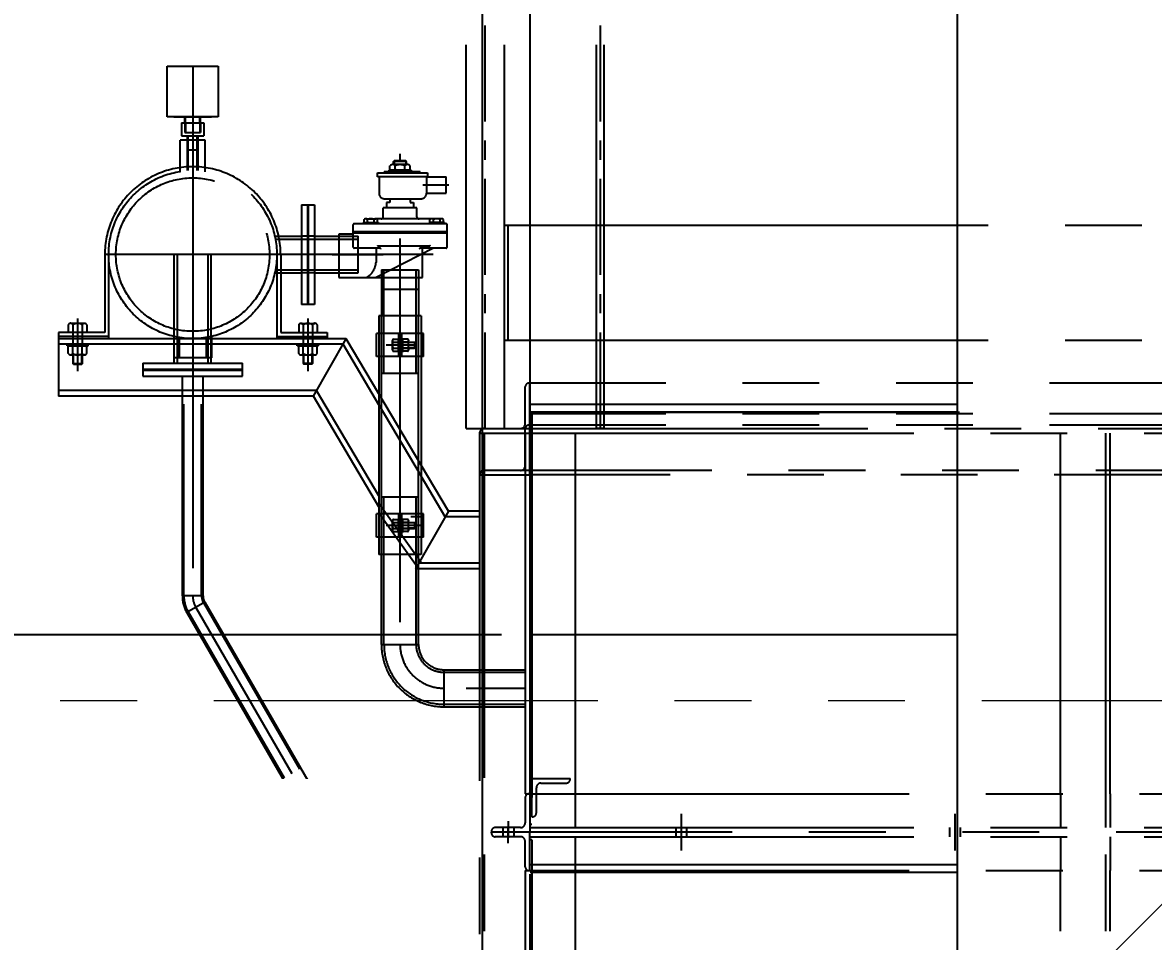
# Model space of a CAD drawing. Header units: inches. Extents: x 0 to 157513, y -28488 to 35640.
# Drawn here: x 8202 to 9674, y 27668 to 28865 of the extents above; entities that cross this region are included whole.
import ezdxf

# ---------------------------------------------------------------- set-up
doc = ezdxf.new("R2010")
doc.units = ezdxf.units.IN
doc.header["$LTSCALE"] = 400
doc.header["$MEASUREMENT"] = 0
for name, pattern in [('0', [0]), ('1', [2, 1.25, -0.25, 0.25, -0.25]), ('CENTER', [2, 1.25, -0.25, 0.25, -0.25]), ('CENTER2', [28.575, 19.05, -3.175, 3.175, -3.175]), ('HIDDEN', [9.525, 6.35, -3.175]), ('HIDDEN2', [4.7625, 3.175, -1.5875]), ('PHANTOM', [2.5, 1.25, -0.25, 0.25, -0.25, 0.25, -0.25])]:
    doc.linetypes.add(name, pattern=pattern)
doc.layers.add('BF', color=8, linetype='PHANTOM')
doc.layers.add('BF STR', color=8, linetype='PHANTOM', lineweight=5)
doc.styles.add('ROMAND', font='romand.shx', dxfattribs={"width": 0.85})
doc.styles.add('ROMANS', font='romans')
doc.dimstyles.new('SAM2 60 SC', dxfattribs={"dimscale": 60, "dimtxt": 2.5, "dimasz": 2.5, "dimexe": 1.25, "dimexo": 0.625, "dimtad": 1, "dimtoh": 1, "dimdec": 0, "dimdsep": 46, "dimtxsty": 'ROMANS', "dimblk": 'OBLIQUE', "dimcen": 2.5, "dimclrd": 1, "dimclre": 1, "dimclrt": 256, "dimadec": 0, "dimazin": 2, "dimtfac": 1, "dimtdec": 0, "dimtofl": 0, "dimtmove": 0, "dimatfit": 3, "dimfxl": 1, "dimtolj": 1, "dimtzin": 0, "dimarcsym": 1})

# ---------------------------------------------------------------- blocks, each defined once
blk = doc.blocks.new('611bf4ele')
at = {"layer": 'BF', "linetype": 'CENTER', "ltscale": 0.25}
for p, q in [((-256656.1, 42340.3, 139.3), (-256656.1, 43461.3, 139.3)), ((-256506.1, 42340.3, 139.3), (-256506.1, 43440.3, 139.3))]:
    blk.add_line(p, q, dxfattribs=at)
at = {"layer": 'BF', "linetype": '0'}
for p, q in [((-256597.6, 42242.4, 139.3), (-256597.6, 43461.3, 139.3)), ((-256041.6, 43461.3, 139.3), (-256041.6, 36398.1, 139.3)), ((-256041.6, 42371.5, 139.3), (-256597.6, 42371.5, 139.3)), ((-256041.6, 42361.5, 139.3), (-256597.6, 42361.5, 139.3)), ((-256594.3, 42361.5, 139.3), (-256038.3, 42361.5, 139.3)), ((-256041.6, 42071.5, 139.3), (-256597.6, 42071.5, 139.3)), ((-256041.6, 41771.5, 139.3), (-256597.6, 41771.5, 139.3)), ((-256041.6, 41761.5, 139.3), (-256597.6, 41761.5, 139.3))]:
    blk.add_line(p, q, dxfattribs=at)
at = {"layer": 'BF'}
for p, q in [((-256511.1, 42340.3, 139.3), (-256511.1, 43423.5, 139.3)), ((-256501.1, 42340.3, 139.3), (-256501.1, 43423.5, 139.3)), ((-256681.1, 42340.3, 139.3), (-256681.1, 43402.2, 139.3)), ((-256631.1, 42340.3, 139.3), (-256631.1, 43402.2, 139.3)), ((-257070.2, 42812.3, 139.3), (-257004, 42812.3, 139.3)), ((-257070.2, 42746.1, 139.3), (-257070.2, 42812.3, 139.3)), ((-257004, 42812.3, 139.3), (-257004, 42746.1, 139.3)), ((-257004, 42746.1, 139.3), (-257070.2, 42746.1, 139.3)), ((-257061.7, 42746.1, 139.3), (-257012.5, 42746.1, 139.3)), ((-257053.5, 42746.1, 139.3), (-257053.5, 42746.1, 139.3)), ((-257051.6, 42738.4, 139.3), (-257022.6, 42738.4, 139.3)), ((-257051.6, 42738.4, 139.3), (-257051.6, 42721.7, 139.3)), ((-257048.8, 42746.1, 139.3), (-257048.8, 42746.1, 139.3)), ((-257047.4, 42738.4, 139.3), (-257047.4, 42746.3, 139.3)), ((-257047.4, 42738.4, 139.3), (-257047.4, 42725.9, 139.3)), ((-257046.3, 42738.4, 139.3), (-257046.3, 42745.9, 139.3)), ((-257046.3, 42738.4, 139.3), (-257046.3, 42725.9, 139.3)), ((-257027.8, 42738.4, 139.3), (-257027.8, 42745.9, 139.3)), ((-257027.8, 42738.4, 139.3), (-257027.8, 42725.9, 139.3)), ((-257026.8, 42738.4, 139.3), (-257026.8, 42746.3, 139.3)), ((-257026.8, 42738.4, 139.3), (-257026.8, 42725.9, 139.3)), ((-257025.4, 42746.1, 139.3), (-257025.4, 42746.1, 139.3)), ((-257022.6, 42738.4, 139.3), (-257022.6, 42721.7, 139.3)), ((-257020.7, 42746.1, 139.3), (-257020.7, 42746.1, 139.3)), ((-257051.6, 42721.7, 139.3), (-257022.6, 42721.7, 139.3)), ((-257047.4, 42725.9, 139.3), (-257026.8, 42725.9, 139.3)), ((-257044.1, 42715.9, 139.3), (-257044.1, 42721.7, 139.3)), ((-257043, 42715.9, 139.3), (-257043, 42721.7, 139.3)), ((-257031.2, 42715.9, 139.3), (-257031.2, 42721.7, 139.3)), ((-257030.1, 42715.9, 139.3), (-257030.1, 42721.7, 139.3)), ((-257053.5, 42674.7, 139.3), (-257053.5, 42715.9, 139.3)), ((-257020.7, 42715.9, 139.3), (-257053.5, 42715.9, 139.3)), ((-257044.1, 42676.3, 139.3), (-257044.1, 42715.9, 139.3)), ((-257043, 42676.3, 139.3), (-257043, 42715.9, 139.3)), ((-257031.2, 42676.3, 139.3), (-257031.2, 42715.9, 139.3)), ((-257030.1, 42676.3, 139.3), (-257030.1, 42715.9, 139.3)), ((-257020.7, 42674.7, 139.3), (-257020.7, 42715.9, 139.3)), ((-257044.1, 42703.4, 139.3), (-257030.1, 42703.4, 139.3)), ((-256767.1, 42087.9, 139.3), (-256767.1, 42698, 139.3)), ((-256781.7, 42676.6, 139.3), (-256781.7, 42674.6, 139.3)), ((-256752.5, 42676.6, 139.3), (-256781.7, 42676.6, 139.3)), ((-256780.2, 42678.1, 139.3), (-256780.2, 42682.6, 139.3)), ((-256757.4, 42684, 139.3), (-256776.7, 42684, 139.3)), ((-256775.5, 42687.9, 139.3), (-256774.6, 42688.8, 139.3)), ((-256775.5, 42684, 139.3), (-256775.5, 42687.9, 139.3)), ((-256758.7, 42687.9, 139.3), (-256775.5, 42687.9, 139.3)), ((-256774.6, 42688.8, 139.3), (-256774.6, 42684, 139.3)), ((-256759.6, 42688.8, 139.3), (-256774.6, 42688.8, 139.3)), ((-256773.3, 42678.1, 139.3), (-256773.3, 42682.6, 139.3)), ((-256760.8, 42678.1, 139.3), (-256760.8, 42682.6, 139.3)), ((-256759.6, 42688.8, 139.3), (-256759.6, 42684, 139.3)), ((-256758.7, 42687.9, 139.3), (-256759.6, 42688.8, 139.3)), ((-256758.7, 42684, 139.3), (-256758.7, 42687.9, 139.3)), ((-256754, 42678.1, 139.3), (-256754, 42682.6, 139.3)), ((-256752.5, 42676.6, 139.3), (-256752.5, 42674.6, 139.3)), ((-256796.3, 42668, 139.3), (-256796.3, 42673.1, 139.3)), ((-256796.3, 42673.1, 139.3), (-256731.4, 42673.1, 139.3)), ((-256731.4, 42668, 139.3), (-256796.3, 42668, 139.3)), ((-256794.5, 42668, 139.3), (-256794.5, 42646.6, 139.3)), ((-256741.1, 42674.6, 139.3), (-256787.9, 42674.6, 139.3)), ((-256787.9, 42673.1, 139.3), (-256787.9, 42674.6, 139.3)), ((-256741.1, 42673.1, 139.3), (-256741.1, 42674.6, 139.3)), ((-256732.7, 42668, 139.3), (-256732.7, 42646.6, 139.3)), ((-256731.4, 42673.1, 139.3), (-256731.4, 42668, 139.3)), ((-256731.4, 42668, 139.3), (-256707.1, 42668, 139.3)), ((-256707.1, 42646.7, 139.3), (-256707.1, 42668, 139.3)), ((-256703.4, 42657.3, 139.3), (-256737.5, 42657.3, 139.3)), ((-256787.4, 42639.6, 139.3), (-256739.7, 42639.6, 139.3)), ((-256784.6, 42634.6, 139.3), (-256784.6, 42627.7, 139.3)), ((-256780.4, 42634.6, 139.3), (-256784.6, 42634.6, 139.3)), ((-256780.4, 42639.6, 139.3), (-256780.4, 42634.6, 139.3)), ((-256753.7, 42639.6, 139.3), (-256753.7, 42634.6, 139.3)), ((-256753.7, 42634.6, 139.3), (-256749.6, 42634.6, 139.3)), ((-256749.6, 42634.6, 139.3), (-256749.6, 42627.7, 139.3)), ((-256732.7, 42646.7, 139.3), (-256707.1, 42646.7, 139.3)), ((-256895.6, 42631.8, 139.3), (-256878.6, 42631.8, 139.3)), ((-256895.6, 42631.8, 139.3), (-256895.6, 42501.8, 139.3)), ((-256887.6, 42631.8, 139.3), (-256887.6, 42501.8, 139.3)), ((-256886.6, 42631.8, 139.3), (-256886.6, 42501.8, 139.3)), ((-256878.6, 42631.8, 139.3), (-256878.6, 42501.8, 139.3)), ((-256745.2, 42627.7, 139.3), (-256788.9, 42627.7, 139.3)), ((-256788.9, 42616.1, 139.3), (-256788.9, 42627.7, 139.3)), ((-256745.2, 42616.1, 139.3), (-256745.2, 42627.7, 139.3)), ((-256828.1, 42576.6, 139.3), (-256828.1, 42605.7, 139.3)), ((-256826.7, 42607.1, 139.3), (-256707.2, 42607.1, 139.3)), ((-256815.1, 42608.5, 139.3), (-256795.3, 42608.5, 139.3)), ((-256815.1, 42608.5, 139.3), (-256815.1, 42607.1, 139.3)), ((-256814, 42609.5, 139.3), (-256814, 42612.4, 139.3)), ((-256811.7, 42613.4, 139.3), (-256798.7, 42613.4, 139.3)), ((-256809.4, 42609.5, 139.3), (-256809.4, 42612.4, 139.3)), ((-256801, 42609.5, 139.3), (-256801, 42612.4, 139.3)), ((-256726.8, 42613.3, 139.3), (-256797.6, 42613.3, 139.3)), ((-256796.4, 42609.5, 139.3), (-256796.4, 42612.4, 139.3)), ((-256795.3, 42608.5, 139.3), (-256795.3, 42607.1, 139.3)), ((-256709.4, 42608.5, 139.3), (-256729.1, 42608.5, 139.3)), ((-256729.1, 42608.5, 139.3), (-256729.1, 42607.1, 139.3)), ((-256728.1, 42609.5, 139.3), (-256728.1, 42612.4, 139.3)), ((-256712.7, 42613.4, 139.3), (-256725.8, 42613.4, 139.3)), ((-256723.4, 42609.5, 139.3), (-256723.4, 42612.4, 139.3)), ((-256715, 42609.5, 139.3), (-256715, 42612.4, 139.3)), ((-256710.4, 42609.5, 139.3), (-256710.4, 42612.4, 139.3)), ((-256709.4, 42608.5, 139.3), (-256709.4, 42607.1, 139.3)), ((-256705.8, 42576.6, 139.3), (-256705.8, 42605.7, 139.3)), ((-256631.1, 42605.3, 139.3), (-256511.1, 42605.3, 139.3)), ((-256626.1, 42455.3, 139.3), (-256626.1, 42605.3, 139.3)), ((-256501.1, 42605.3, 139.3), (-254518.1, 42605.3, 139.3)), ((-256930.2, 42590.8, 139.3), (-256895.6, 42590.8, 139.3)), ((-256878.6, 42590.8, 139.3), (-256895.6, 42590.8, 139.3)), ((-256878.6, 42590.8, 139.3), (-256821.8, 42590.8, 139.3)), ((-256846.8, 42593.3, 139.3), (-256846.8, 42536.8, 139.3)), ((-256828.1, 42593.3, 139.3), (-256846.8, 42593.3, 139.3)), ((-256705.8, 42596.3, 139.3), (-256828.1, 42596.3, 139.3)), ((-256705.8, 42595.5, 139.3), (-256828.1, 42595.5, 139.3)), ((-256705.8, 42594.6, 139.3), (-256828.1, 42594.6, 139.3)), ((-256821.8, 42542.8, 139.3), (-256821.8, 42590.8, 139.3)), ((-256929.4, 42586.8, 139.3), (-256821.8, 42586.8, 139.3)), ((-256793.5, 42575.2, 139.3), (-256826.7, 42575.2, 139.3)), ((-256798.4, 42575.2, 139.3), (-256798.4, 42556.4, 139.3)), ((-256723.6, 42575.2, 139.3), (-256798.4, 42536.8, 139.3)), ((-256729.3, 42577.8, 139.3), (-256795.1, 42577.8, 139.3)), ((-256707.2, 42575.2, 139.3), (-256740.6, 42575.2, 139.3)), ((-256737.9, 42536.8, 139.3), (-256737.9, 42575.2, 139.3)), ((-257151.6, 42566.8, 139.3), (-257151.6, 42465.2, 139.3)), ((-257146.6, 42566.8, 139.3), (-257146.6, 42457.2, 139.3)), ((-257061.1, 42459.9, 139.3), (-257061.1, 42566.8, 139.3)), ((-257013.1, 42566.8, 139.3), (-257061.1, 42566.8, 139.3)), ((-257057.1, 42425.3, 139.3), (-257057.1, 42566.8, 139.3)), ((-257017.1, 42425.3, 139.3), (-257017.1, 42566.8, 139.3)), ((-257013.1, 42459.9, 139.3), (-257013.1, 42566.8, 139.3)), ((-256927.5, 42566.8, 139.3), (-256927.5, 42457.2, 139.3)), ((-256922.5, 42566.8, 139.3), (-256922.5, 42465.2, 139.3)), ((-256855.4, 42566.8, 139.3), (-256789.2, 42566.8, 139.3)), ((-256929.4, 42546.8, 139.3), (-256821.8, 42546.8, 139.3)), ((-256791.2, 42546.8, 139.3), (-256742.9, 42546.8, 139.3)), ((-256791.2, 42546.8, 139.3), (-256791.2, 42486.8, 139.3)), ((-256788, 42411.8, 139.3), (-256788, 42546.8, 139.3)), ((-256746.2, 42411.8, 139.3), (-256746.2, 42546.8, 139.3)), ((-256742.9, 42546.8, 139.3), (-256742.9, 42486.8, 139.3)), ((-256930.2, 42542.8, 139.3), (-256895.6, 42542.8, 139.3)), ((-256878.6, 42542.8, 139.3), (-256895.6, 42542.8, 139.3)), ((-256878.6, 42542.8, 139.3), (-256821.8, 42542.8, 139.3)), ((-256846.8, 42536.8, 139.3), (-256737.9, 42536.8, 139.3)), ((-256791.2, 42521.8, 139.3), (-256742.9, 42521.8, 139.3)), ((-256878.6, 42501.8, 139.3), (-256895.6, 42501.8, 139.3)), ((-256794.6, 42486.8, 139.3), (-256794.6, 42175.8, 139.3)), ((-256739.6, 42486.8, 139.3), (-256794.6, 42486.8, 139.3)), ((-256791.2, 42175.8, 139.3), (-256791.2, 42486.8, 139.3)), ((-256742.9, 42175.8, 139.3), (-256742.9, 42486.8, 139.3)), ((-256742.9, 42462, 139.3), (-256742.9, 42486.8, 139.3)), ((-256739.6, 42486.8, 139.3), (-256739.6, 42175.8, 139.3)), ((-257199.1, 42475.3, 139.3), (-257199.1, 42465.2, 139.3)), ((-257178.1, 42477.2, 139.3), (-257196, 42477.2, 139.3)), ((-257193.1, 42475.5, 139.3), (-257193.1, 42465.2, 139.3)), ((-257193.1, 42475.4, 139.3), (-257193.1, 42446.9, 139.3)), ((-257181.1, 42475.4, 139.3), (-257181.1, 42465.2, 139.3)), ((-257181.1, 42475.4, 139.3), (-257181.1, 42446.9, 139.3)), ((-257175.1, 42475.4, 139.3), (-257175.1, 42465.2, 139.3)), ((-256899.1, 42475.4, 139.3), (-256899.1, 42465.2, 139.3)), ((-256896.1, 42477.2, 139.3), (-256878.1, 42477.2, 139.3)), ((-256893.1, 42475.4, 139.3), (-256893.1, 42465.2, 139.3)), ((-256893.1, 42475.4, 139.3), (-256893.1, 42446.9, 139.3)), ((-256881.1, 42475.5, 139.3), (-256881.1, 42465.2, 139.3)), ((-256881.1, 42475.4, 139.3), (-256881.1, 42446.9, 139.3)), ((-256875.1, 42475.3, 139.3), (-256875.1, 42465.2, 139.3)), ((-257151.6, 42465.2, 139.3), (-257212.1, 42465.2, 139.3)), ((-257212.1, 42465.2, 139.3), (-257212.1, 42382.2, 139.3)), ((-257146.6, 42460.2, 139.3), (-257212.1, 42460.2, 139.3)), ((-256837.1, 42457.2, 139.3), (-257212.1, 42457.2, 139.3)), ((-257175.1, 42465.2, 139.3), (-257199.1, 42465.2, 139.3)), ((-257061.7, 42460, 139.3), (-257061.7, 42432.2, 139.3)), ((-257061.1, 42425.3, 139.3), (-257061.1, 42459.9, 139.3)), ((-257057.1, 42425.3, 139.3), (-257057.1, 42459.1, 139.3)), ((-257054.7, 42458.6, 139.3), (-257054.7, 42432.2, 139.3)), ((-257019.5, 42458.6, 139.3), (-257019.5, 42432.2, 139.3)), ((-257017.1, 42425.3, 139.3), (-257017.1, 42459.1, 139.3)), ((-257013.1, 42425.3, 139.3), (-257013.1, 42459.9, 139.3)), ((-257012.5, 42460, 139.3), (-257012.5, 42432.2, 139.3)), ((-256927.5, 42460.2, 139.3), (-256862.1, 42460.2, 139.3)), ((-256922.5, 42465.2, 139.3), (-256862.1, 42465.2, 139.3)), ((-256899.1, 42465.2, 139.3), (-256875.1, 42465.2, 139.3)), ((-256879.9, 42382.2, 139.3), (-256837.1, 42457.2, 139.3)), ((-256794.6, 42385.3, 139.3), (-256837.1, 42457.2, 139.3)), ((-256736.6, 42463.8, 139.3), (-256797.6, 42463.8, 139.3)), ((-256797.6, 42433.8, 139.3), (-256797.6, 42463.8, 139.3)), ((-256775.8, 42456.8, 139.3), (-256769.1, 42456.8, 139.3)), ((-256769.1, 42463.8, 139.3), (-256769.1, 42433.8, 139.3)), ((-256769.1, 42440.8, 139.3), (-256769.1, 42456.8, 139.3)), ((-256767.1, 42433.8, 139.3), (-256767.1, 42463.8, 139.3)), ((-256765.1, 42463.8, 139.3), (-256765.1, 42433.8, 139.3)), ((-256763.9, 42458, 139.3), (-256765.1, 42458, 139.3)), ((-256763.9, 42458, 139.3), (-256763.9, 42439.6, 139.3)), ((-256763.9, 42440.8, 139.3), (-256763.9, 42456.8, 139.3)), ((-256757.1, 42456.8, 139.3), (-256763.9, 42456.8, 139.3)), ((-256736.6, 42433.8, 139.3), (-256736.6, 42463.8, 139.3)), ((-256841.2, 42449.9, 139.3), (-257212.1, 42449.9, 139.3)), ((-257200.8, 42448.1, 139.3), (-257200.8, 42449.9, 139.3)), ((-257200.8, 42448.1, 139.3), (-257173.3, 42448.1, 139.3)), ((-257175.1, 42448.1, 139.3), (-257199.1, 42448.1, 139.3)), ((-257199.1, 42438, 139.3), (-257199.1, 42448.1, 139.3)), ((-257193.1, 42437.8, 139.3), (-257193.1, 42448.1, 139.3)), ((-257181.1, 42437.9, 139.3), (-257181.1, 42448.1, 139.3)), ((-257175.1, 42437.9, 139.3), (-257175.1, 42448.1, 139.3)), ((-257173.3, 42448.1, 139.3), (-257173.3, 42449.9, 139.3)), ((-256900.9, 42448.1, 139.3), (-256900.9, 42449.9, 139.3)), ((-256873.3, 42448.1, 139.3), (-256900.9, 42448.1, 139.3)), ((-256899.1, 42448.1, 139.3), (-256875.1, 42448.1, 139.3)), ((-256899.1, 42437.9, 139.3), (-256899.1, 42448.1, 139.3)), ((-256893.1, 42437.9, 139.3), (-256893.1, 42448.1, 139.3)), ((-256881.1, 42437.8, 139.3), (-256881.1, 42448.1, 139.3)), ((-256875.1, 42438, 139.3), (-256875.1, 42448.1, 139.3)), ((-256873.3, 42448.1, 139.3), (-256873.3, 42449.9, 139.3)), ((-256794.6, 42371, 139.3), (-256841.2, 42449.9, 139.3)), ((-256745.3, 42448.8, 139.3), (-256785.3, 42448.8, 139.3)), ((-256777.1, 42442.8, 139.3), (-256777.1, 42454.7, 139.3)), ((-256775.9, 42452.8, 139.3), (-256769.1, 42452.8, 139.3)), ((-256775.9, 42452.8, 139.3), (-256769.1, 42452.8, 139.3)), ((-256775.9, 42444.8, 139.3), (-256769.1, 42444.8, 139.3)), ((-256775.9, 42444.8, 139.3), (-256769.1, 42444.8, 139.3)), ((-256757, 42452.8, 139.3), (-256763.9, 42452.8, 139.3)), ((-256763.9, 42452.8, 139.3), (-256748.3, 42452.8, 139.3)), ((-256757.1, 42444.8, 139.3), (-256763.9, 42444.8, 139.3)), ((-256763.9, 42444.8, 139.3), (-256748.3, 42444.8, 139.3)), ((-256755.9, 42442.8, 139.3), (-256755.9, 42454.8, 139.3)), ((-256747.9, 42452.4, 139.3), (-256755.9, 42452.4, 139.3)), ((-256747.9, 42445.2, 139.3), (-256755.9, 42445.2, 139.3)), ((-256748.3, 42452.8, 139.3), (-256748.3, 42444.8, 139.3)), ((-256747.9, 42452.4, 139.3), (-256748.3, 42452.8, 139.3)), ((-256748.3, 42444.8, 139.3), (-256747.9, 42445.2, 139.3)), ((-256747.9, 42452.4, 139.3), (-256747.9, 42445.2, 139.3)), ((-256631.1, 42455.3, 139.3), (-256511.1, 42455.3, 139.3)), ((-256501.1, 42455.3, 139.3), (-254518.1, 42455.3, 139.3)), ((-257178.1, 42436.1, 139.3), (-257196, 42436.1, 139.3)), ((-257193.1, 42436.1, 139.3), (-257193.1, 42424.7, 139.3)), ((-257192.5, 42424.1, 139.3), (-257192.5, 42436.1, 139.3)), ((-257181.7, 42424.1, 139.3), (-257181.7, 42436.1, 139.3)), ((-257181.1, 42436.1, 139.3), (-257181.1, 42424.7, 139.3)), ((-257012.5, 42432.2, 139.3), (-257061.7, 42432.2, 139.3)), ((-256896.1, 42436.1, 139.3), (-256878.1, 42436.1, 139.3)), ((-256893.1, 42436.1, 139.3), (-256893.1, 42424.7, 139.3)), ((-256892.5, 42424.1, 139.3), (-256892.5, 42436.1, 139.3)), ((-256881.7, 42424.1, 139.3), (-256881.7, 42436.1, 139.3)), ((-256881.1, 42436.1, 139.3), (-256881.1, 42424.7, 139.3)), ((-256736.6, 42433.8, 139.3), (-256797.6, 42433.8, 139.3)), ((-256775.9, 42440.8, 139.3), (-256769.1, 42440.8, 139.3)), ((-256763.9, 42439.6, 139.3), (-256765.1, 42439.6, 139.3)), ((-256757.1, 42440.8, 139.3), (-256763.9, 42440.8, 139.3)), ((-257192.5, 42424.1, 139.3), (-257193.1, 42424.7, 139.3)), ((-257193.1, 42424.7, 139.3), (-257181.1, 42424.7, 139.3)), ((-257192.5, 42424.1, 139.3), (-257181.7, 42424.1, 139.3)), ((-257181.1, 42424.7, 139.3), (-257181.7, 42424.1, 139.3)), ((-257102.1, 42425.3, 139.3), (-256972.1, 42425.3, 139.3)), ((-257102.1, 42425.3, 139.3), (-257102.1, 42408.3, 139.3)), ((-257102.1, 42417.3, 139.3), (-256972.1, 42417.3, 139.3)), ((-257102.1, 42416.3, 139.3), (-256972.1, 42416.3, 139.3)), ((-256972.1, 42408.3, 139.3), (-256972.1, 42425.3, 139.3)), ((-256893.1, 42424.7, 139.3), (-256892.5, 42424.1, 139.3)), ((-256881.1, 42424.7, 139.3), (-256893.1, 42424.7, 139.3)), ((-256881.7, 42424.1, 139.3), (-256892.5, 42424.1, 139.3)), ((-256881.7, 42424.1, 139.3), (-256881.1, 42424.7, 139.3)), ((-257102.1, 42408.3, 139.3), (-256972.1, 42408.3, 139.3)), ((-257050.6, 42122.1, 139.3), (-257050.6, 42408.3, 139.3)), ((-257023.6, 42122.1, 139.3), (-257023.6, 42408.3, 139.3)), ((-254421.1, 42399.3, 139.3), (-256598.1, 42399.3, 139.3)), ((-256598.1, 42334.3, 139.3), (-256598.1, 42399.3, 139.3)), ((-256875.7, 42389.5, 139.3), (-257212.1, 42389.5, 139.3)), ((-256879.9, 42382.2, 139.3), (-257212.1, 42382.2, 139.3)), ((-256794.6, 42238, 139.3), (-256879.9, 42382.2, 139.3)), ((-256794.6, 42252.3, 139.3), (-256875.7, 42389.5, 139.3)), ((-256739.6, 42292.3, 139.3), (-256794.6, 42385.3, 139.3)), ((-256604.1, 42346.3, 139.3), (-256604.1, 42394.3, 139.3)), ((-256794.6, 42371, 139.3), (-256739.6, 42278, 139.3)), ((-254421.1, 42359.3, 139.3), (-256598.1, 42359.3, 139.3)), ((-256598.1, 42359.3, 139.3), (-256598.1, 38879.2, 139.3)), ((-256595.6, 42359.3, 139.3), (-256595.6, 41824.2, 139.3)), ((-256681.1, 42340.3, 139.3), (-256631.1, 42340.3, 139.3)), ((-256658.1, 42340.3, 139.3), (-255526.6, 42340.3, 139.3)), ((-254421.1, 42344.6, 139.3), (-256598.1, 42344.6, 139.3)), ((-256501.1, 42340.3, 139.3), (-256511.1, 42340.3, 139.3)), ((-256663.1, 38881.2, 139.3), (-256663.1, 42335.3, 139.3)), ((-256663.1, 42334.3, 139.3), (-256598.1, 42334.3, 139.3)), ((-256657.1, 38885.2, 139.3), (-256657.1, 42334.3, 139.3)), ((-256604.1, 42334.3, 139.3), (-256604.1, 41864.2, 139.3)), ((-256598.1, 42334.3, 139.3), (-255526.6, 42334.3, 139.3)), ((-256539.1, 42334.3, 139.3), (-256539.1, 41866.1, 139.3)), ((-255907.1, 41864.2, 139.3), (-255907.1, 42334.3, 139.3)), ((-255848.1, 41820.2, 139.3), (-255848.1, 42334.3, 139.3)), ((-255848.1, 41974.2, 139.3), (-255848.1, 42334.3, 139.3)), ((-255848.1, 41820.2, 139.3), (-255848.1, 42334.3, 139.3)), ((-255842.1, 41864.2, 139.3), (-255842.1, 42334.3, 139.3)), ((-256704.1, 42232.3, 139.3), (-256739.6, 42292.3, 139.3)), ((-254361.1, 42285.6, 139.3), (-256658.1, 42285.6, 139.3)), ((-254415.1, 42279.6, 139.3), (-256598.1, 42279.6, 139.3)), ((-256708.2, 42225, 139.3), (-256739.6, 42278, 139.3)), ((-256788, 42058.8, 139.3), (-256788, 42250.8, 139.3)), ((-256746.2, 42058.8, 139.3), (-256746.2, 42250.8, 139.3)), ((-256794.6, 42242.9, 139.3), (-256738.9, 42164.6, 139.3)), ((-256797.6, 42198.8, 139.3), (-256797.6, 42228.8, 139.3)), ((-256736.6, 42228.8, 139.3), (-256797.6, 42228.8, 139.3)), ((-256736.6, 42228.8, 139.3), (-256797.6, 42228.8, 139.3)), ((-256797.6, 42198.8, 139.3), (-256797.6, 42228.8, 139.3)), ((-256794.6, 42230.3, 139.3), (-256742.6, 42157.3, 139.3)), ((-256775.8, 42221.8, 139.3), (-256769.1, 42221.8, 139.3)), ((-256775.8, 42221.8, 139.3), (-256769.1, 42221.8, 139.3)), ((-256769.1, 42228.8, 139.3), (-256769.1, 42198.8, 139.3)), ((-256769.1, 42228.8, 139.3), (-256769.1, 42198.8, 139.3)), ((-256769.1, 42205.8, 139.3), (-256769.1, 42221.8, 139.3)), ((-256769.1, 42205.8, 139.3), (-256769.1, 42221.8, 139.3)), ((-256767.1, 42198.8, 139.3), (-256767.1, 42228.8, 139.3)), ((-256767.1, 42198.8, 139.3), (-256767.1, 42228.8, 139.3)), ((-256765.1, 42228.8, 139.3), (-256765.1, 42198.8, 139.3)), ((-256765.1, 42228.8, 139.3), (-256765.1, 42198.8, 139.3)), ((-256763.9, 42223, 139.3), (-256765.1, 42223, 139.3)), ((-256763.9, 42223, 139.3), (-256765.1, 42223, 139.3)), ((-256763.9, 42223, 139.3), (-256763.9, 42204.6, 139.3)), ((-256763.9, 42223, 139.3), (-256763.9, 42204.6, 139.3)), ((-256763.9, 42205.8, 139.3), (-256763.9, 42221.8, 139.3)), ((-256757.1, 42221.8, 139.3), (-256763.9, 42221.8, 139.3)), ((-256757.1, 42221.8, 139.3), (-256763.9, 42221.8, 139.3)), ((-256763.9, 42205.8, 139.3), (-256763.9, 42221.8, 139.3)), ((-256739.6, 42225, 139.3), (-256753, 42225, 139.3)), ((-256704.1, 42232.3, 139.3), (-256746.9, 42157.3, 139.3)), ((-256736.6, 42198.8, 139.3), (-256736.6, 42228.8, 139.3)), ((-256736.6, 42198.8, 139.3), (-256736.6, 42228.8, 139.3)), ((-256663.1, 42225, 139.3), (-256708.2, 42225, 139.3)), ((-256663.1, 42232.3, 139.3), (-256704.1, 42232.3, 139.3)), ((-256745.3, 42213.8, 139.3), (-256785.3, 42213.8, 139.3)), ((-256741.1, 42213.8, 139.3), (-256780.8, 42213.8, 139.3)), ((-256741.1, 42213.8, 139.3), (-256780.8, 42213.8, 139.3)), ((-256777.1, 42207.8, 139.3), (-256777.1, 42219.7, 139.3)), ((-256777.1, 42207.8, 139.3), (-256777.1, 42219.7, 139.3)), ((-256775.9, 42217.8, 139.3), (-256769.1, 42217.8, 139.3)), ((-256775.9, 42217.8, 139.3), (-256769.1, 42217.8, 139.3)), ((-256775.9, 42217.8, 139.3), (-256769.1, 42217.8, 139.3)), ((-256775.9, 42217.8, 139.3), (-256769.1, 42217.8, 139.3)), ((-256775.9, 42209.8, 139.3), (-256769.1, 42209.8, 139.3)), ((-256775.9, 42209.8, 139.3), (-256769.1, 42209.8, 139.3)), ((-256775.9, 42209.8, 139.3), (-256769.1, 42209.8, 139.3)), ((-256775.9, 42209.8, 139.3), (-256769.1, 42209.8, 139.3)), ((-256775.9, 42205.8, 139.3), (-256769.1, 42205.8, 139.3)), ((-256775.9, 42205.8, 139.3), (-256769.1, 42205.8, 139.3)), ((-256763.9, 42217.8, 139.3), (-256748.3, 42217.8, 139.3)), ((-256757, 42217.8, 139.3), (-256763.9, 42217.8, 139.3)), ((-256757, 42217.8, 139.3), (-256763.9, 42217.8, 139.3)), ((-256763.9, 42217.8, 139.3), (-256748.3, 42217.8, 139.3)), ((-256763.9, 42209.8, 139.3), (-256748.3, 42209.8, 139.3)), ((-256757.1, 42209.8, 139.3), (-256763.9, 42209.8, 139.3)), ((-256757.1, 42209.8, 139.3), (-256763.9, 42209.8, 139.3)), ((-256763.9, 42209.8, 139.3), (-256748.3, 42209.8, 139.3)), ((-256757.1, 42205.8, 139.3), (-256763.9, 42205.8, 139.3)), ((-256757.1, 42205.8, 139.3), (-256763.9, 42205.8, 139.3)), ((-256755.9, 42207.8, 139.3), (-256755.9, 42219.8, 139.3)), ((-256755.9, 42207.8, 139.3), (-256755.9, 42219.8, 139.3)), ((-256747.9, 42217.4, 139.3), (-256755.9, 42217.4, 139.3)), ((-256747.9, 42217.4, 139.3), (-256755.9, 42217.4, 139.3)), ((-256747.9, 42210.2, 139.3), (-256755.9, 42210.2, 139.3)), ((-256747.9, 42210.2, 139.3), (-256755.9, 42210.2, 139.3)), ((-256748.3, 42217.8, 139.3), (-256748.3, 42209.8, 139.3)), ((-256747.9, 42217.4, 139.3), (-256748.3, 42217.8, 139.3)), ((-256747.9, 42217.4, 139.3), (-256748.3, 42217.8, 139.3)), ((-256748.3, 42217.8, 139.3), (-256748.3, 42209.8, 139.3)), ((-256748.3, 42209.8, 139.3), (-256747.9, 42210.2, 139.3)), ((-256748.3, 42209.8, 139.3), (-256747.9, 42210.2, 139.3)), ((-256747.9, 42217.4, 139.3), (-256747.9, 42210.2, 139.3)), ((-256747.9, 42217.4, 139.3), (-256747.9, 42210.2, 139.3)), ((-256736.6, 42198.8, 139.3), (-256797.6, 42198.8, 139.3)), ((-256763.9, 42204.6, 139.3), (-256765.1, 42204.6, 139.3)), ((-256763.9, 42204.6, 139.3), (-256765.1, 42204.6, 139.3)), ((-256791.2, 42058.8, 139.3), (-256791.2, 42175.8, 139.3)), ((-256742.9, 42058.8, 139.3), (-256742.9, 42175.8, 139.3)), ((-256663.1, 42164.6, 139.3), (-256742.7, 42164.6, 139.3)), ((-256663.1, 42157.3, 139.3), (-256746.9, 42157.3, 139.3)), ((-256742.9, 42058.8, 139.3), (-256742.9, 42140.3, 139.3)), ((-257021.4, 42113.9, 139.3), (-256774, 41685.4, 139.3)), ((-257044.8, 42100.4, 139.3), (-256797.4, 41671.9, 139.3)), ((-256791.2, 42058.8, 139.3), (-256742.9, 42058.8, 139.3)), ((-256710.1, 42025.9, 139.3), (-256604.1, 42025.9, 139.3)), ((-256710.1, 42025.9, 139.3), (-256710.1, 41977.6, 139.3)), ((-256710.1, 42022.7, 139.3), (-256604.1, 42022.7, 139.3)), ((-256694.6, 42022.7, 139.3), (-256604.1, 42022.7, 139.3)), ((-256680.9, 42001.8, 139.3), (-256604.1, 42001.8, 139.3)), ((-256710.1, 41980.9, 139.3), (-256604.1, 41980.9, 139.3)), ((-256710.1, 41977.6, 139.3), (-256604.1, 41977.6, 139.3)), ((-256595.6, 41884.2, 139.3), (-256545.6, 41884.2, 139.3)), ((-256595.6, 41834.2, 139.3), (-256595.6, 41884.2, 139.3)), ((-256545.6, 41883.2, 139.3), (-256545.6, 41884.2, 139.3)), ((-256589.6, 41839.2, 139.3), (-256589.6, 41872.2, 139.3)), ((-256583.6, 41878.2, 139.3), (-256550.6, 41878.2, 139.3)), ((-256604.1, 41864.2, 139.3), (-254415.1, 41864.2, 139.3)), ((-256604.1, 41859.2, 139.3), (-256604.1, 41826.2, 139.3)), ((-256598.1, 41864.2, 139.3), (-256599.1, 41864.2, 139.3)), ((-256598.1, 41864.2, 139.3), (-256598.1, 41814.2, 139.3)), ((-255907.1, 41864.2, 139.3), (-255907.1, 41820.2, 139.3)), ((-255842.1, 41864.2, 139.3), (-255842.1, 41820.2, 139.3)), ((-256401.1, 41838.2, 139.3), (-256401.1, 41790.2, 139.3)), ((-256044.5, 41838.2, 139.3), (-256044.5, 41790.2, 139.3)), ((-256595.6, 41824.2, 139.3), (-256598.1, 41824.2, 139.3)), ((-256595.6, 41834.2, 139.3), (-256594.6, 41834.2, 139.3)), ((-256648.1, 41815.2, 139.3), (-256648.1, 41814.2, 139.3)), ((-256648.1, 41813.2, 139.3), (-256648.1, 41814.2, 139.3)), ((-256598.1, 41814.2, 139.3), (-256648.1, 41814.2, 139.3)), ((-256598.1, 41814.2, 139.3), (-256648.1, 41814.2, 139.3)), ((-256610.1, 41820.2, 139.3), (-256643.1, 41820.2, 139.3)), ((-256610.1, 41808.2, 139.3), (-256643.1, 41808.2, 139.3)), ((-255334.6, 41814.2, 139.3), (-256604.1, 41814.2, 139.3)), ((-256598.1, 41820.2, 139.3), (-254421.1, 41820.2, 139.3)), ((-256598.1, 41764.2, 139.3), (-256598.1, 41814.2, 139.3)), ((-256598.1, 41808.2, 139.3), (-254421.1, 41808.2, 139.3)), ((-255907.1, 41808.2, 139.3), (-255907.1, 41764.2, 139.3)), ((-255848.1, 38885.2, 139.3), (-255848.1, 41808.2, 139.3)), ((-255842.1, 41808.2, 139.3), (-255842.1, 41764.2, 139.3)), ((-256604.1, 41769.2, 139.3), (-256604.1, 41802.2, 139.3)), ((-256595.6, 41804.2, 139.3), (-256598.1, 41804.2, 139.3)), ((-256595.6, 41804.2, 139.3), (-256595.6, 38944.2, 139.3)), ((-256604.1, 41764.2, 139.3), (-254415.1, 41764.2, 139.3)), ((-256604.1, 41764.2, 139.3), (-256604.1, 38879.2, 139.3)), ((-256598.1, 41764.2, 139.3), (-256599.1, 41764.2, 139.3)), ((-256539.1, 41764.2, 139.3), (-256539.1, 40352.7, 139.3)), ((-255907.1, 38885.2, 139.3), (-255907.1, 41764.2, 139.3)), ((-255842.1, 38885.2, 139.3), (-255842.1, 41764.2, 139.3)), ((-256797.4, 41671.9, 139.3), (-256774, 41685.4, 139.3))]:
    blk.add_line(p, q, dxfattribs=at)
at = {"layer": 'BF', "linetype": 'CENTER2'}
for p, q in [((-257037.1, 42812.3, 139.3), (-257037.1, 42408.3, 139.3)), ((-256724, 42566.8, 139.3), (-257151.6, 42566.8, 139.3)), ((-257187.1, 42483.4, 139.3), (-257187.1, 42414.8, 139.3)), ((-256887.1, 42483.4, 139.3), (-256887.1, 42414.8, 139.3))]:
    blk.add_line(p, q, dxfattribs=at)
at = {"layer": 'BF', "ltscale": 0.5}
for p, q in [((-257053.5, 42746.1, 139.3), (-257020.7, 42746.1, 139.3)), ((-257053.4, 42746.1, 139.3), (-257020.7, 42746.1, 139.3)), ((-256862.1, 42465.2, 139.3), (-256862.1, 42457.2, 139.3)), ((-257050.6, 42408.3, 139.3), (-257023.6, 42408.3, 139.3)), ((-257048.6, 42122.1, 139.3), (-257048.6, 42408.3, 139.3)), ((-257037.1, 42408.3, 139.3), (-257037.1, 42122.1, 139.3)), ((-257025.6, 42122.1, 139.3), (-257025.6, 42408.3, 139.3)), ((-256599.1, 42399.3, 139.3), (-256598.1, 42399.3, 139.3)), ((-257023.6, 42122.1, 139.3), (-257050.6, 42122.1, 139.3)), ((-257021.4, 42113.9, 139.3), (-257044.8, 42100.4, 139.3)), ((-257033.1, 42107.1, 139.3), (-256785.7, 41678.6, 139.3)), ((-257023.1, 42112.9, 139.3), (-256775.7, 41684.4, 139.3)), ((-257043, 42101.4, 139.3), (-256795.6, 41672.9, 139.3))]:
    blk.add_line(p, q, dxfattribs=at)
at = {"layer": 'BF', "linetype": 'HIDDEN', "ltscale": 0.25}
for p, q in [((-256511.1, 42605.3, 139.3), (-256501.1, 42605.3, 139.3)), ((-256511.1, 42455.3, 139.3), (-256501.1, 42455.3, 139.3))]:
    blk.add_line(p, q, dxfattribs=at)
at = {"layer": 'BF', "ltscale": 0.25}
for p, q in [((-256742.9, 42411.8, 139.3), (-256791.2, 42411.8, 139.3)), ((-256742.9, 42250.8, 139.3), (-256791.2, 42250.8, 139.3)), ((-256739.6, 42175.8, 139.3), (-256794.6, 42175.8, 139.3))]:
    blk.add_line(p, q, dxfattribs=at)
at = {"layer": 'BF', "linetype": 'HIDDEN2'}
for p, q in [((-256604.1, 42291.6, 139.3), (-256604.1, 42339.6, 139.3)), ((-256599.1, 42344.6, 139.3), (-256598.1, 42344.6, 139.3)), ((-256598.1, 42279.6, 139.3), (-256598.1, 42344.6, 139.3)), ((-256663.1, 42279.6, 139.3), (-256598.1, 42279.6, 139.3)), ((-256539.1, 41866.1, 139.3), (-256539.1, 41820.2, 139.3)), ((-256633.1, 41820.2, 139.3), (-256633.1, 41808.2, 139.3)), ((-256619.1, 41820.2, 139.3), (-256619.1, 41808.2, 139.3)), ((-256539.1, 41808.2, 139.3), (-256539.1, 41764.2, 139.3)), ((-256408.1, 41820.2, 139.3), (-256408.1, 41808.2, 139.3)), ((-256394.1, 41820.2, 139.3), (-256394.1, 41808.2, 139.3)), ((-256051.5, 41820.2, 139.3), (-256051.5, 41808.2, 139.3)), ((-256037.5, 41820.2, 139.3), (-256037.5, 41808.2, 139.3))]:
    blk.add_line(p, q, dxfattribs=at)
at = {"layer": 'BF', "linetype": '1'}
for p, q in [((-256626.1, 41828.5, 139.3), (-256626.1, 41807, 139.3)), ((-256626.1, 41799.9, 139.3), (-256626.1, 41821.5, 139.3))]:
    blk.add_line(p, q, dxfattribs=at)
at = {"layer": 'BF'}
for radius in [109.5, 100]:
    blk.add_circle((-257037.1, 42566.8, 139.3), radius, dxfattribs=at)
for centre, radius, start, end in [((-257037.1, 42566.8, 139.3), 114.5, 0, 180), ((-256776.7, 42679.3, 139.3), 4.71, 43.3454, 136.6546), ((-256776.7, 42681.4, 139.3), 4.71, 223.3454, 316.6546), ((-256767.1, 42670.1, 139.3), 13.9, 63.3468, 116.6532), ((-256767.1, 42690.5, 139.3), 13.9, 243.3468, 296.6532), ((-256757.4, 42679.3, 139.3), 4.71, 43.3454, 136.6546), ((-256757.4, 42681.4, 139.3), 4.71, 223.3454, 316.6546), ((-256787.4, 42646.6, 139.3), 7.01, 180, 270), ((-256739.7, 42646.6, 139.3), 7.01, 270, 0), ((-256826.7, 42605.7, 139.3), 1.4, 90, 180), ((-256811.7, 42610.3, 139.3), 3.18, 43.3454, 136.6546), ((-256811.7, 42611.6, 139.3), 3.18, 223.3454, 316.6546), ((-256805.2, 42604.1, 139.3), 9.38, 63.3468, 116.6532), ((-256805.2, 42617.8, 139.3), 9.38, 243.3468, 296.6532), ((-256798.7, 42610.3, 139.3), 3.18, 43.3454, 136.6546), ((-256798.7, 42611.6, 139.3), 3.18, 223.3454, 316.6546), ((-256791.7, 42616.1, 139.3), 2.8, 270, 0), ((-256742.4, 42616.1, 139.3), 2.8, 180, 270), ((-256725.8, 42610.3, 139.3), 3.18, 43.3454, 136.6546), ((-256725.8, 42611.6, 139.3), 3.18, 223.3454, 316.6546), ((-256719.2, 42604.1, 139.3), 9.38, 63.3468, 116.6532), ((-256719.2, 42617.8, 139.3), 9.38, 243.3468, 296.6532), ((-256712.7, 42610.3, 139.3), 3.18, 43.3454, 136.6546), ((-256712.7, 42611.6, 139.3), 3.18, 223.3454, 316.6546), ((-256707.2, 42605.7, 139.3), 1.4, 0, 90), ((-256826.7, 42576.6, 139.3), 1.4, 180, 270), ((-256795.1, 42579.2, 139.3), 1.4, 180, 270), ((-256793.5, 42573.8, 139.3), 1.4, 0, 90), ((-256740.6, 42573.8, 139.3), 1.4, 90, 180), ((-256729.3, 42579.2, 139.3), 1.4, 270, 0), ((-256707.2, 42576.6, 139.3), 1.4, 270, 0), ((-256822.9, 42558.3, 139.3), 24.6, 299.0891, 355.7075), ((-257196.1, 42473.9, 139.3), 3.36, 27.6671, 154.1846), ((-257187.1, 42466.3, 139.3), 10.9, 56.601, 123.399), ((-257178.1, 42473.8, 139.3), 3.4, 28.0725, 151.9275), ((-256896.1, 42473.8, 139.3), 3.4, 28.0725, 151.9275), ((-256887.1, 42466.3, 139.3), 10.9, 56.601, 123.399), ((-256878.1, 42473.9, 139.3), 3.36, 25.8154, 152.3329), ((-256774.8, 42454.8, 139.3), 2.24, 115.8154, 242.3329), ((-256758.1, 42454.8, 139.3), 2.27, 298.0725, 63.764), ((-256769.8, 42448.8, 139.3), 7.27, 146.601, 213.399), ((-256774.8, 42442.8, 139.3), 2.27, 118.0725, 241.9275), ((-256763.1, 42448.8, 139.3), 7.21, 326.4703, 33.5297), ((-256758.1, 42442.8, 139.3), 2.27, 298.0725, 61.9275), ((-257196, 42439.5, 139.3), 3.4, 206.236, 331.9275), ((-257187.1, 42446.9, 139.3), 10.8, 236.4703, 303.5297), ((-257178.1, 42439.5, 139.3), 3.4, 208.0725, 331.9275), ((-256896.1, 42439.5, 139.3), 3.4, 208.0725, 331.9275), ((-256887.1, 42446.9, 139.3), 10.8, 236.4703, 303.5297), ((-256878.1, 42439.5, 139.3), 3.4, 208.0725, 333.764), ((-256599.1, 42394.3, 139.3), 5, 90, 180), ((-256658.1, 42335.3, 139.3), 5, 90, 180), ((-256658.1, 42335.3, 139.3), 5, 90, 180), ((-256658.1, 42335.3, 139.3), 5, 90, 180), ((-256610.1, 42346.3, 139.3), 6, 270, 0), ((-256610.1, 42346.3, 139.3), 6, 270, 0), ((-256774.8, 42219.8, 139.3), 2.24, 115.8154, 242.3329), ((-256774.8, 42219.8, 139.3), 2.24, 115.8154, 242.3329), ((-256758.1, 42219.8, 139.3), 2.27, 298.0725, 63.764), ((-256758.1, 42219.8, 139.3), 2.27, 298.0725, 63.764), ((-256769.8, 42213.8, 139.3), 7.27, 146.601, 213.399), ((-256769.8, 42213.8, 139.3), 7.27, 146.601, 213.399), ((-256774.8, 42207.8, 139.3), 2.27, 118.0725, 241.9275), ((-256774.8, 42207.8, 139.3), 2.27, 118.0725, 241.9275), ((-256763.1, 42213.8, 139.3), 7.21, 326.4703, 33.5297), ((-256763.1, 42213.8, 139.3), 7.21, 326.4703, 33.5297), ((-256758.1, 42207.8, 139.3), 2.27, 298.0725, 61.9275), ((-256758.1, 42207.8, 139.3), 2.27, 298.0725, 61.9275), ((-257007.1, 42122.1, 139.3), 41.5, 180, 210), ((-257007.1, 42122.1, 139.3), 30, 180, 210), ((-257007.1, 42122.1, 139.3), 18.5, 180, 210), ((-256710.1, 42058.8, 139.3), 81.2, 180, 270), ((-256710.1, 42058.8, 139.3), 77.9, 180, 270), ((-256710.1, 42058.8, 139.3), 57, 180, 270), ((-256710.1, 42058.8, 139.3), 36.1, 180, 270), ((-256710.1, 42058.8, 139.3), 32.9, 180, 270), ((-256550.6, 41883.2, 139.3), 5, 270, 0), ((-256583.6, 41872.2, 139.3), 6, 90, 180), ((-256599.1, 41859.2, 139.3), 5, 90, 180), ((-256594.6, 41839.2, 139.3), 5, 270, 0), ((-256610.1, 41826.2, 139.3), 6, 270, 0), ((-256643.1, 41815.2, 139.3), 5, 90, 180), ((-256643.1, 41813.2, 139.3), 5, 180, 270), ((-256610.1, 41802.2, 139.3), 6, 0, 90), ((-256599.1, 41769.2, 139.3), 5, 180, 270), ((-256811.7, 41663.6, 139.3), 30, 0, 30), ((-256811.7, 41663.6, 139.3), 41.5, 0, 30), ((-256811.7, 41663.6, 139.3), 43.5, 0, 30), ((-256811.7, 41663.6, 139.3), 18.5, 0, 30)]:
    blk.add_arc(centre, radius, start, end, dxfattribs=at)
at = {"layer": 'BF', "linetype": 'HIDDEN2'}
for centre, radius, start, end in [((-256599.1, 42339.6, 139.3), 5, 90, 180), ((-256658.1, 42280.6, 139.3), 5, 90, 180), ((-256610.1, 42291.6, 139.3), 6, 270, 0)]:
    blk.add_arc(centre, radius, start, end, dxfattribs=at)
at = {"layer": 'BF', "ltscale": 0.5}
for radius in [43.5, 16.5]:
    blk.add_arc((-257007.1, 42122.1, 139.3), radius, 180, 210, dxfattribs=at)
blk = doc.blocks.new('611bf4 strgaele')
at = {"layer": 'BF STR'}
for p, q in [((-272399.8, 39485.7), (-269899.8, 41985.7)), ((-272399.8, 41985.7), (-267399.8, 41985.7))]:
    blk.add_line(p, q, dxfattribs=at)
blk = doc.blocks.new('_OBLIQUE')
at = {"color": 0, "linetype": 'ByBlock'}
blk.add_line((-0.5, -0.5), (0.5, 0.5), dxfattribs=at)
blk = doc.blocks.new('*D52')
at = {"color": 1, "lineweight": -2}
for p, q in [((8825.5, 28067.2), (4248.7, 28067.2)), ((4323.7, 24425), (4323.7, 28067.2)), ((7313.4, 24425), (4248.7, 24425))]:
    blk.add_line(p, q, dxfattribs=at)
at = {"layer": 'Defpoints', "color": 0}
for p in [(4323.7, 28067.2), (8863, 28067.2, 385.1), (7350.9, 24425, 236.2)]:
    blk.add_point(p, dxfattribs=at)
at = {"color": 1, "lineweight": -2, "xscale": 150, "yscale": 150, "zscale": 150}
for p, rotation in [((4323.7, 28067.2), 90), ((4323.7, 24425), 270)]:
    blk.add_blockref('_OBLIQUE', p, dxfattribs=dict(at, rotation=rotation))
at = {"insert": (4211.2, 26246.1), "char_height": 150, "attachment_point": 5, "rotation": 90, "style": 'ROMANS'}
blk.add_mtext('\\A1;3642', dxfattribs=at)
blk = doc.blocks.new('*D56')
at = {"color": 1, "lineweight": -2}
for p, q in [((7350.9, 24462.5), (7350.9, 30164.4)), ((8800.9, 24687.5), (8800.9, 30164.4)), ((7350.9, 30089.4), (8800.9, 30089.4))]:
    blk.add_line(p, q, dxfattribs=at)
at = {"layer": 'Defpoints', "color": 0}
for p in [(8800.9, 30089.4), (8800.9, 24650, 385.1), (7350.9, 24425, 236.2)]:
    blk.add_point(p, dxfattribs=at)
at = {"color": 1, "lineweight": -2, "xscale": 150, "yscale": 150, "zscale": 150, "rotation": 180}
blk.add_blockref('_OBLIQUE', (7350.9, 30089.4), dxfattribs=at)
at = {"color": 1, "lineweight": -2, "xscale": 150, "yscale": 150, "zscale": 150}
blk.add_blockref('_OBLIQUE', (8800.9, 30089.4), dxfattribs=at)
at = {"insert": (8075.9, 30201.9), "char_height": 150, "attachment_point": 5, "style": 'ROMANS'}
blk.add_mtext('\\A1;1450', dxfattribs=at)
blk = doc.blocks.new('*D57')
at = {"color": 1, "lineweight": -2}
for p, q in [((8800.9, 29868.6), (8800.9, 30164.4)), ((9950.9, 28461), (9950.9, 30164.4)), ((9950.9, 30089.4), (8800.9, 30089.4))]:
    blk.add_line(p, q, dxfattribs=at)
at = {"layer": 'Defpoints', "color": 0}
for p in [(8800.9, 30089.4), (8800.9, 29831.1), (9950.9, 28423.5, 385.1)]:
    blk.add_point(p, dxfattribs=at)
at = {"color": 1, "lineweight": -2, "xscale": 150, "yscale": 150, "zscale": 150, "rotation": 180}
blk.add_blockref('_OBLIQUE', (8800.9, 30089.4), dxfattribs=at)
at = {"color": 1, "lineweight": -2, "xscale": 150, "yscale": 150, "zscale": 150}
blk.add_blockref('_OBLIQUE', (9950.9, 30089.4), dxfattribs=at)
at = {"insert": (9375.9, 30201.9), "char_height": 150, "attachment_point": 5, "style": 'ROMANS'}
blk.add_mtext('\\A1;1150', dxfattribs=at)

msp = doc.modelspace()

# ---------------------------------------------------------------- block references
msp.add_blockref('611bf4ele', (265460.5, -14004.3, 245.8))
at = {"layer": 'BF'}
msp.add_blockref('611bf4 strgaele', (279850.7, -14004.3, 169.4), dxfattribs=at)

# ---------------------------------------------------------------- dimensions: what is measured, and where the dimension line sits
dim = msp.add_linear_dim(base=(8800.9, 30089.4), p1=(9950.9, 28423.5, 385.1), p2=(8800.9, 29831.1), dimstyle='SAM2 60 SC')
dim.commit()
dim.dimension.update_dxf_attribs({"geometry": '*D57', "text_midpoint": (9375.9, 30201.9)})

# ---------------------------------------------------------------- next in the draw order: texts
at = {"insert": (8647.2, 27779.2, 385.1), "char_height": 200, "attachment_point": 3, "style": 'ROMAND', "bg_fill": 2}
msp.add_mtext('\\P611-BF4', dxfattribs=at)

# ---------------------------------------------------------------- next in the draw order: dimensions: what is measured, and where the dimension line sits
dim = msp.add_linear_dim(base=(8800.9, 30089.4), p1=(7350.9, 24425, 236.2), p2=(8800.9, 24650, 385.1), dimstyle='SAM2 60 SC')
dim.commit()
dim.dimension.update_dxf_attribs({"geometry": '*D56', "text_midpoint": (8075.9, 30201.9)})
dim = msp.add_linear_dim(base=(4323.7, 28067.2), p1=(7350.9, 24425, 236.2), p2=(8863, 28067.2, 385.1), angle=90, dimstyle='SAM2 60 SC')
dim.commit()
dim.dimension.update_dxf_attribs({"geometry": '*D52', "text_midpoint": (4211.2, 26246.1)})

doc.saveas('drawing.dxf')
